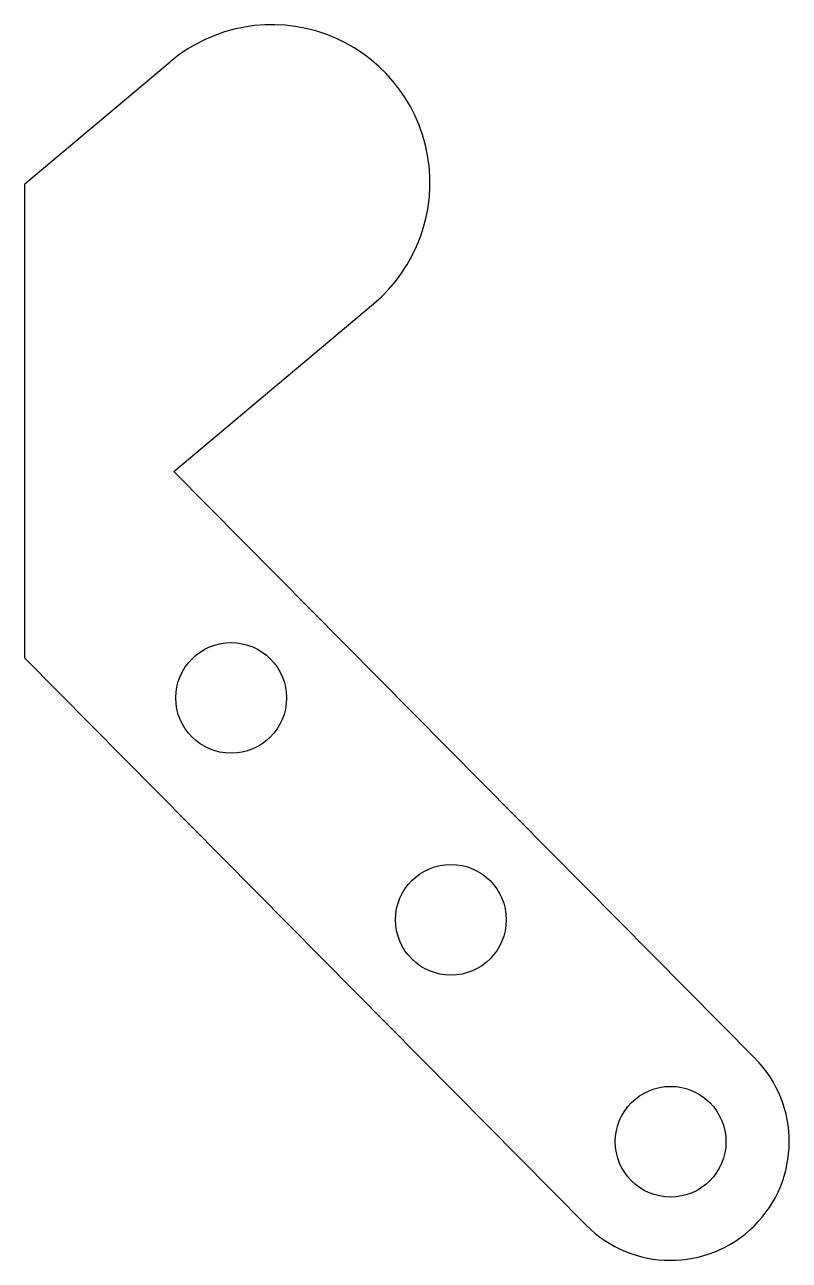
# Model space of a CAD drawing. Header units: millimetres. Extents: x -31.7 to 40, y -20.3 to 19.
# Drawn here: x 14.78 to 24.45, y 3.35 to 18.98 of the extents above.
import ezdxf

# ---------------------------------------------------------------- set-up
doc = ezdxf.new("R2010")
doc.units = ezdxf.units.MM
doc.layers.add('Cercuri mici', color=2, linetype='Continuous')
doc.layers.add('Contur', color=1, linetype='Continuous')

msp = doc.modelspace()

# ---------------------------------------------------------------- linework, layer by layer
at = {"layer": 'Cercuri mici'}
for centre in [(17.394, 10.467), (20.172, 7.661), (22.95, 4.854)]:
    msp.add_circle(centre, 0.7, dxfattribs=at)
at = {"layer": 'Contur'}
for p, q in [((14.784, 16.971), (16.623, 18.514)), ((14.784, 10.971), (14.784, 16.971)), ((16.669, 13.331), (19.194, 15.45)), ((16.669, 13.331), (24.016, 5.91)), ((14.784, 10.971), (21.884, 3.799))]:
    msp.add_line(p, q, dxfattribs=at)
for centre, radius, start, end in [((17.908, 16.982), 2, 310, 130), ((22.95, 4.854), 1.5, 224.71, 44.71)]:
    msp.add_arc(centre, radius, start, end, dxfattribs=at)

doc.saveas('drawing.dxf')
